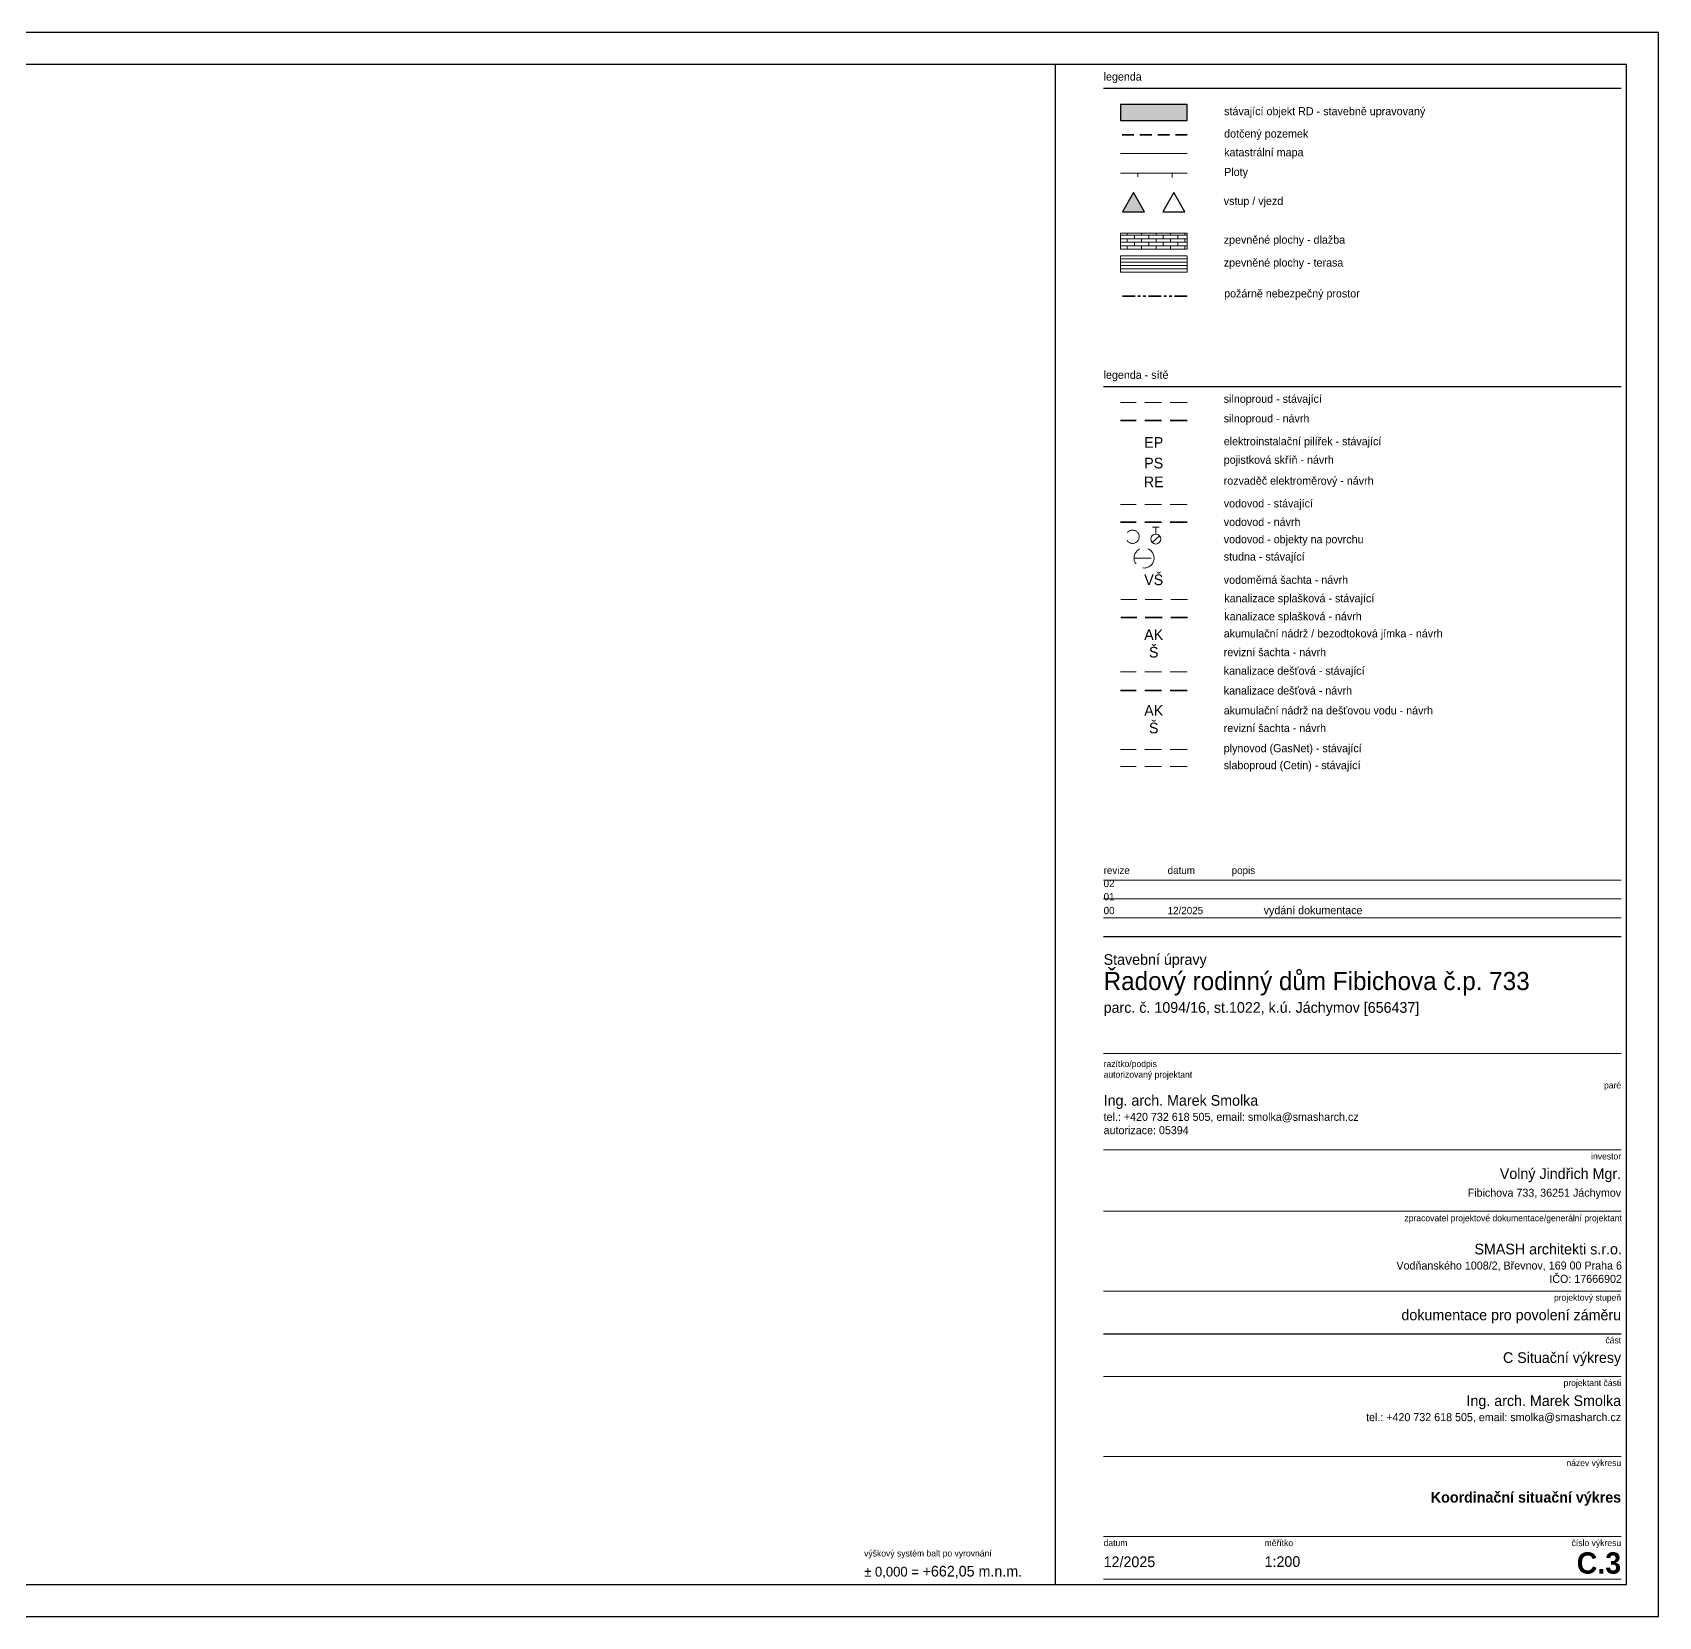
# Model space of a CAD drawing. Extents: x -847523 to -842720, y -997842 to -995984.
# Drawn here: x -842825.5 to -842764.5, y -997818.3 to -997758.9 of the extents above; entities that cross this region are included whole.
import ezdxf

# ---------------------------------------------------------------- set-up
doc = ezdxf.new("R2010")
doc.units = 0
doc.header["$MEASUREMENT"] = 0
doc.linetypes.add('DASHED', pattern=[19.05, 12.7, -6.35])
doc.linetypes.add('PHANTOM2', pattern=[31.75, 15.875, -3.175, 3.175, -3.175, 3.175, -3.175])
for name, color, linetype, lineweight, true_color in [('_ značky hranice', 1, 'DASHED', 35, 0xf60000), ('km_požárně nebezpečný prostor', 15, 'PHANTOM2', 35, 0x944c49), ('Obrysy situace další', 1, 'DASHED', 9, 0xff1413), ('SM _ výrazná červená', 12, 'Continuous', 30, 0xda0c01), ('SM_sit srafa', 254, 'Continuous', 5, 0xffd5d5), ('sítě_CETIN_stávající_podzemní', 212, 'DASHED', 15, 0xd12dd7), ('sítě_ELE_návrh', 12, 'DASHED', 35, 0xc20000), ('sítě_ELE_stávající_NN_podzemní', 12, 'DASHED', 9, 0xc20000), ('sítě_KANALIZACE_dešťová_návrh', 96, 'DASHED', 35, 0x006b00), ('sítě_KANALIZACE_dešťová_stav', 96, 'DASHED', 9, 0x006b00), ('sítě_KANALIZACE_splašková_návrh', 34, 'DASHED', 35, 0xad5700), ('sítě_KANALIZACE_splašková_stav', 34, 'DASHED', 9, 0xad5700), ('sítě_PLYN_stávající', 40, 'DASHED', 15, 0xf9c61f), ('sítě_VODA_návrh', 161, 'DASHED', 35, 0x5c9aff), ('sítě_VODA_stávající', 161, 'DASHED', 15, 0x5c9aff), ('Z _ mapa-KN', 142, 'Continuous', 15, 0x0088b5)]:
    doc.layers.add(name, color=color, linetype=linetype, lineweight=lineweight, true_color=true_color)
doc.layers.add('km__netisk', color=251, linetype='Continuous', plot=False)
for name, color, linetype, lineweight in [('km_kóty', 4, 'Continuous', 0), ('km_rozpiska', 7, 'Continuous', 0), ('Z _ MERENI', 7, 'Continuous', 9)]:
    doc.layers.add(name, color=color, linetype=linetype, lineweight=lineweight)
doc.styles.add('km_style', font='GOTHIC.TTF')

# ---------------------------------------------------------------- blocks, each defined once
blk = doc.blocks.new('vstup')
at = {"lineweight": 30}
blk.add_lwpolyline([(0, 0), (-0.416, -0.72), (0.416, -0.72)], close=True, dxfattribs=at)
blk = doc.blocks.new('hlavní vstup')
h = blk.add_hatch(color=256)
h.dxf.hatch_style = 1
h.paths.add_polyline_path([(0, 0), (-0.416, -0.72), (0.416, -0.72)])
at = {"lineweight": 30}
blk.add_lwpolyline([(0, 0), (-0.416, -0.72), (0.416, -0.72)], close=True, dxfattribs=at)
blk = doc.blocks.new('projektant')
at = {"layer": 'km_rozpiska', "ltscale": 0.5, "width": 10000, "rotation": 0, "style": 'km_style'}
for s, insert, char_height, attachment_point in [('projektant části', (0, -60), 120, 3), ('Ing. arch. Marek Smolka\\P\\H0.75x;tel.: +420 732 618 505, email: smolka@smasharch.cz', (0, -611), 200, 6)]:
    blk.add_mtext(s, dxfattribs=dict(at, insert=insert, char_height=char_height, attachment_point=attachment_point))
blk = doc.blocks.new('datum')
at = {"layer": 'km_rozpiska', "ltscale": 0.5, "rotation": 0, "style": 'km_style'}
for s, insert, char_height, width, attachment_point in [('datum', (0, -60), 120, 8910, 1), ('12/2025', (0, -476), 200, 2272.24, 4)]:
    blk.add_mtext(s, dxfattribs=dict(at, insert=insert, char_height=char_height, width=width, attachment_point=attachment_point))
blk = doc.blocks.new('část')
at = {"layer": 'km_rozpiska', "ltscale": 0.5, "rotation": 0, "style": 'km_style'}
for s, insert, char_height, width, attachment_point in [('část', (0, -60), 120, 8910, 3), ('C Situační výkresy', (0, -476), 200, 10000, 6)]:
    blk.add_mtext(s, dxfattribs=dict(at, insert=insert, char_height=char_height, width=width, attachment_point=attachment_point))
blk = doc.blocks.new('investor')
at = {"layer": 'km_rozpiska', "ltscale": 0.5, "rotation": 0, "style": 'km_style'}
for s, insert, char_height, width, attachment_point in [('investor', (0, -60), 120, 8910, 3), ('\\fCentury Gothic|b0|i0|c238;Volný Jindřich Mgr.', (0, -476), 200, 10000, 6), ('\\fCentury Gothic|b0|i0|c238;Fibichova 733, 36251 Jáchymov', (0, -826), 150, 10000, 6)]:
    blk.add_mtext(s, dxfattribs=dict(at, insert=insert, char_height=char_height, width=width, attachment_point=attachment_point))
blk = doc.blocks.new('projektový stupeň')
at = {"layer": 'km_rozpiska', "ltscale": 0.5, "rotation": 0, "style": 'km_style'}
for s, insert, char_height, width, attachment_point in [('projektový stupeň', (0, -60), 120, 8910, 3), (' dokumentace pro povolení záměru', (0, -476), 200, 10000, 6)]:
    blk.add_mtext(s, dxfattribs=dict(at, insert=insert, char_height=char_height, width=width, attachment_point=attachment_point))
blk = doc.blocks.new('razítko a podpis')
at = {"layer": 'km_rozpiska', "ltscale": 0.5, "style": 'km_style'}
for s, insert, char_height, width, attachment_point, rotation in [('\\fCentury Gothic|b0|i0;razítko/podpis\\Pautorizovaný projektant', (0, -2741), 180, 13365, 1, 0), ('\\fCentury Gothic|b0|i0|c238;Ing. arch. Marek Smolka\\H0.75x;\\Ptel.: +420 732 618 505, email: smolka@smasharch.cz\\Pautorizace: 05394', (0, -4260), 300, 15000, 4, 360)]:
    blk.add_mtext(s, dxfattribs=dict(at, insert=insert, char_height=char_height, width=width, attachment_point=attachment_point, rotation=rotation))
blk = doc.blocks.new('hlavní projektant')
at = {"layer": 'km_rozpiska', "ltscale": 0.5, "width": 10000, "rotation": 0, "style": 'km_style'}
for s, insert, char_height, attachment_point in [('zpracovatel projektové dokumentace/generální projektant', (15, -70), 120, 3), ('SMASH architekti s.r.o.\\H0.75x;\\P\\H1x;Vodňanského 1008/2, Břevnov, 169 00 Praha 6\\H1x;\\P\\H1x;IČO: 17666902', (15, -979), 200, 6)]:
    blk.add_mtext(s, dxfattribs=dict(at, insert=insert, char_height=char_height, attachment_point=attachment_point))
blk = doc.blocks.new('výškový systém')
at = {"layer": 'km_rozpiska', "ltscale": 0.5, "rotation": 0, "style": 'km_style'}
for s, insert, char_height, width, attachment_point in [('výškový systém balt po vyrovnání', (0, -21), 120, 8910, 1), ('\\pxa0.66667,sm1.07917;{\\H0.91667x;± 0,000 = }+662,05 m.n.m.', (0, -436), 200, 3814.67, 4)]:
    blk.add_mtext(s, dxfattribs=dict(at, insert=insert, char_height=char_height, width=width, attachment_point=attachment_point))
blk = doc.blocks.new('název')
at = {"layer": 'km_rozpiska', "ltscale": 0.5, "insert": (0, 146), "char_height": 250, "width": 5000, "attachment_point": 1, "rotation": 0, "style": 'km_style'}
blk.add_mtext('{\\H0.4x;Stavební úpravy}\\P{\\H0.68x;Řadový rodinný dům Fibichova č.p. 733} \\P\\H0.4x;parc. č. 1094/16, st.1022, k.ú. Jáchymov [656437]', dxfattribs=at)
blk = doc.blocks.new('vo_soupe')
at = {"ltscale": 0.1}
blk.add_circle((0, 0), 0.5, dxfattribs=at)
blk = doc.blocks.new('po_hydpo')
at = {"linetype": 'Continuous'}
for p, q in [((-0.56, -0.5), (0.56, 0.5)), ((-0.5, 1.76), (0.5, 1.76)), ((0, 0.75), (0, 1.76))]:
    blk.add_line(p, q, dxfattribs=at)
blk.add_circle((0, 0), 0.75, dxfattribs=at)
blk = doc.blocks.new('vo_studn')
at = {"ltscale": 0.1}
blk.add_line((-0.75, 0), (0.75, 0), dxfattribs=at)
blk.add_circle((0, 0), 0.75, dxfattribs=at)

msp = doc.modelspace()

# ---------------------------------------------------------------- hatches: boundary and pattern name
at = {"layer": 'SM_sit srafa', "ltscale": 100, "true_color": 0xfd8882}
msp.add_hatch(color=11, dxfattribs=at).paths.add_polyline_path([(-842782.187, -997761.57), (-842784.696, -997761.57), (-842784.696, -997762.172), (-842782.187, -997762.172)])
at = {"layer": 'SM_sit srafa', "ltscale": 100}
h = msp.add_hatch(dxfattribs=at)
h.set_pattern_fill('BRICK_STRBOND', color=256, scale=0.002667, style=0)
h.set_pattern_definition([(0, (186190.28315, 404063.59166), (0, 0.135466666667), []), (90, (186190.28315, 404063.59166), (-0.270933333333, 0.135466666667), [0.135466666667, -0.135466666667])])
h.paths.add_polyline_path([(-842782.187, -997766.396), (-842784.696, -997766.396), (-842784.696, -997766.998), (-842782.187, -997766.998)])
at = {"layer": 'SM_sit srafa'}
h = msp.add_hatch(dxfattribs=at)
h.set_pattern_fill('ANSI31', color=256, angle=135, style=0)
h.set_pattern_definition([(180, (0, 0.63827), (0, -0.125), [])])
h.paths.add_polyline_path([(-842782.187, -997767.254), (-842784.696, -997767.254), (-842784.696, -997767.857), (-842782.187, -997767.857)])

# ---------------------------------------------------------------- linework, layer by layer
at = {"layer": '_ značky hranice', "color": 194, "ltscale": 0.035, "true_color": 0x4902a4}
msp.add_lwpolyline([(-842782.187, -997762.712), (-842784.696, -997762.712)], dxfattribs=at)
at = {"layer": 'km__netisk'}
for points in [[(-842848.524, -997818.275), (-842764.524, -997818.275), (-842764.524, -997758.875), (-842848.524, -997758.875)], [(-842848.524, -997818.275), (-842764.524, -997818.275), (-842764.524, -997758.875), (-842848.524, -997758.875)], [(-842787.124, -997817.075), (-842787.124, -997760.075), (-842847.324, -997760.075), (-842847.324, -997817.075)], [(-842847.324, -997817.075), (-842765.724, -997817.075), (-842765.724, -997760.075), (-842847.324, -997760.075)], [(-842787.124, -997817.075), (-842787.124, -997760.075), (-842847.324, -997760.075), (-842847.324, -997817.075)]]:
    msp.add_lwpolyline(points, close=True, dxfattribs=at)
at = {"layer": 'km_požárně nebezpečný prostor', "ltscale": 0.03}
msp.add_lwpolyline([(-842782.193, -997768.765), (-842784.696, -997768.765)], dxfattribs=at)
at = {"layer": 'km_rozpiska', "lineweight": 30}
for points in [[(-842785.324, -997760.967), (-842765.924, -997760.967)], [(-842785.324, -997772.152), (-842765.924, -997772.152)], [(-842785.324, -997792.777), (-842765.924, -997792.777)], [(-842785.324, -997807.675), (-842765.924, -997807.675)]]:
    msp.add_lwpolyline(points, dxfattribs=at)
at = {"layer": 'km_rozpiska'}
for points in [[(-842785.324, -997790.665), (-842765.924, -997790.665)], [(-842785.324, -997791.369), (-842765.924, -997791.369)], [(-842785.324, -997792.073), (-842765.924, -997792.073)], [(-842785.324, -997797.16), (-842765.924, -997797.16)], [(-842785.324, -997800.777), (-842765.924, -997800.777)], [(-842785.324, -997803.075), (-842765.924, -997803.075)], [(-842785.324, -997806.075), (-842765.924, -997806.075)], [(-842785.324, -997809.275), (-842765.924, -997809.275)], [(-842785.324, -997812.275), (-842765.924, -997812.275)], [(-842785.324, -997815.275), (-842765.924, -997815.275)], [(-842785.324, -997816.875), (-842765.924, -997816.875)]]:
    msp.add_lwpolyline(points, dxfattribs=at)
at = {"layer": 'Obrysy situace další', "linetype": 'Continuous', "lineweight": 9, "ltscale": 100}
for points in [[(-842784.696, -997766.396), (-842784.696, -997766.998), (-842782.187, -997766.998), (-842782.187, -997766.396)], [(-842784.696, -997767.254), (-842784.696, -997767.857), (-842782.187, -997767.857), (-842782.187, -997767.254)]]:
    msp.add_lwpolyline(points, close=True, dxfattribs=at)
at = {"layer": 'SM _ výrazná červená', "linetype": 'Continuous', "ltscale": 0.01}
msp.add_lwpolyline([(-842784.696, -997761.57), (-842784.696, -997762.172), (-842782.187, -997762.172), (-842782.187, -997761.57)], close=True, dxfattribs=at)
at = {"layer": 'sítě_CETIN_stávající_podzemní', "ltscale": 0.05, "flags": 128}
msp.add_lwpolyline([(-842782.196, -997786.397), (-842784.696, -997786.397)], dxfattribs=at)
at = {"layer": 'sítě_ELE_návrh', "ltscale": 0.05}
msp.add_lwpolyline([(-842782.196, -997773.424), (-842784.696, -997773.424)], dxfattribs=at)
at = {"layer": 'sítě_ELE_stávající_NN_podzemní', "ltscale": 0.05}
msp.add_lwpolyline([(-842782.196, -997772.754), (-842784.696, -997772.754)], dxfattribs=at)
at = {"layer": 'sítě_KANALIZACE_dešťová_návrh', "ltscale": 0.05}
msp.add_lwpolyline([(-842782.196, -997783.554), (-842784.696, -997783.554)], dxfattribs=at)
at = {"layer": 'sítě_KANALIZACE_dešťová_stav', "ltscale": 0.05}
msp.add_lwpolyline([(-842782.196, -997782.854), (-842784.696, -997782.854)], dxfattribs=at)
at = {"layer": 'sítě_KANALIZACE_splašková_návrh', "ltscale": 0.05}
msp.add_lwpolyline([(-842782.174, -997780.814), (-842784.674, -997780.814)], dxfattribs=at)
at = {"layer": 'sítě_KANALIZACE_splašková_stav', "ltscale": 0.05}
msp.add_lwpolyline([(-842782.174, -997780.136), (-842784.674, -997780.136)], dxfattribs=at)
at = {"layer": 'sítě_PLYN_stávající', "ltscale": 0.05}
msp.add_lwpolyline([(-842782.196, -997785.76), (-842784.696, -997785.76)], dxfattribs=at)
at = {"layer": 'sítě_VODA_návrh', "ltscale": 0.05}
msp.add_lwpolyline([(-842782.196, -997777.232), (-842784.696, -997777.232)], dxfattribs=at)
at = {"layer": 'sítě_VODA_stávající', "ltscale": 0.05}
msp.add_lwpolyline([(-842782.196, -997776.58), (-842784.696, -997776.58)], dxfattribs=at)
at = {"layer": 'Z _ mapa-KN'}
msp.add_lwpolyline([(-842782.187, -997763.412), (-842784.696, -997763.412)], dxfattribs=at)
at = {"layer": 'Z _ MERENI'}
for points in [[(-842782.187, -997764.15), (-842784.696, -997764.15)], [(-842784.04, -997764.15), (-842784.04, -997764.29)], [(-842782.76, -997764.15), (-842782.76, -997764.31)]]:
    msp.add_lwpolyline(points, dxfattribs=at)

# ---------------------------------------------------------------- block references
at = {"layer": 'km_kóty'}
for name, p in [('hlavní vstup', (-842784.202, -997764.878)), ('vstup', (-842782.691, -997764.878))]:
    msp.add_blockref(name, p, dxfattribs=at)
at = {"layer": 'km_rozpiska'}
for name, p, xscale, yscale, zscale in [('název', (-842785.324, -997794.021), 0.00399999999998, 0.00399999999998, 0.00399999999998), ('razítko a podpis', (-842785.324, -997793.777), 0.00133333333333, 0.00133333333333, 0.00133333333333), ('investor', (-842765.924, -997800.777), 0.002, 0.002, 0.002), ('hlavní projektant', (-842765.924, -997803.075), 0.002, 0.002, 0.002), ('projektový stupeň', (-842765.924, -997806.075), 0.002, 0.002, 0.002), ('část', (-842765.924, -997807.675), 0.002, 0.002, 0.002), ('projektant', (-842765.924, -997809.275), 0.002, 0.002, 0.002), ('datum', (-842785.324, -997815.275), 0.002, 0.002, 0.002), ('výškový systém', (-842794.302, -997815.743, -904.368), 0.002, 0.002, 0.002)]:
    msp.add_blockref(name, p, dxfattribs=dict(at, xscale=xscale, yscale=yscale, zscale=zscale))
at = {"layer": 'sítě_VODA_stávající', "linetype": 'Continuous', "ltscale": 0.1, "xscale": 0.5, "yscale": 0.5, "zscale": 0.5}
for name, p in [('vo_soupe', (-842784.239, -997777.784)), ('vo_studn', (-842783.808, -997778.583, -904.368))]:
    msp.add_blockref(name, p, dxfattribs=at)
at = {"layer": 'sítě_VODA_stávající', "linetype": 'Continuous', "xscale": 0.25, "yscale": 0.25, "zscale": 0.25}
msp.add_blockref('po_hydpo', (-842783.37, -997777.87, -904.368), dxfattribs=at)

# ---------------------------------------------------------------- texts
at = {"layer": 'km_rozpiska', "line_spacing_factor": 1.2, "style": 'km_style'}
for s, width, insert, char_height, attachment_point in [('\\pxa0.25;legenda', 4000, (-842785.324, -997760.378), 0.3, 1), ('stávající objekt RD - stavebně upravovaný', 31.11615, (-842780.807, -997761.871), 0.30112, 4), ('dotčený pozemek', 31.11615, (-842780.807, -997762.712), 0.30112, 4), ('katastrální mapa', 31.11615, (-842780.807, -997763.412), 0.30112, 4), ('Ploty', 31.11615, (-842780.807, -997764.15), 0.3011, 4), ('vstup / vjezd', 14.9, (-842780.821, -997765.238), 0.3, 4), ('zpevněné plochy - dlažba', 14.9, (-842780.821, -997766.69), 0.3, 4), ('zpevněné plochy - terasa', 14.9, (-842780.821, -997767.549), 0.3, 4), ('požárně nebezpečný prostor', 11.175, (-842780.806, -997768.706), 0.3, 4), ('\\pxa0.25;legenda - sítě', 4000, (-842785.324, -997771.562), 0.3, 1), ('silnoproud - stávající', 14.9, (-842780.821, -997772.657), 0.3, 4), ('silnoproud - návrh', 14.9, (-842780.821, -997773.393), 0.3, 4), ('elektroinstalační pilířek - stávající', 14.9, (-842780.821, -997774.248), 0.3, 4), ('pojistková skříň - návrh', 14.9, (-842780.821, -997774.944), 0.3, 4), ('rozvaděč elektroměrový - návrh', 14.9, (-842780.821, -997775.727), 0.3, 4), ('vodovod - stávající', 14.9, (-842780.821, -997776.58), 0.3, 4), ('vodovod - návrh', 14.9, (-842780.821, -997777.232), 0.3, 4), ('vodovod - objekty na povrchu', 14.9, (-842780.821, -997777.925), 0.3, 4), ('studna - stávající', 14.9, (-842780.821, -997778.574), 0.3, 4), ('vodoměrná šachta - návrh', 14.9, (-842780.821, -997779.402), 0.3, 4), ('kanalizace splašková - stávající', 14.9, (-842780.799, -997780.136), 0.3, 4), ('kanalizace splašková - návrh', 14.9, (-842780.799, -997780.814), 0.3, 4), ('akumulační nádrž / bezodtoková jímka - návrh', 14.9, (-842780.821, -997781.456), 0.3, 4), ('revizní šachta - návrh', 14.9, (-842780.821, -997782.116), 0.3, 4), ('kanalizace dešťová - stávající', 14.9, (-842780.821, -997782.854), 0.3, 4), ('kanalizace dešťová - návrh', 14.9, (-842780.821, -997783.554), 0.3, 4), ('akumulační nádrž na dešťovou vodu - návrh', 14.9, (-842780.821, -997784.3), 0.3, 4), ('revizní šachta - návrh', 14.9, (-842780.821, -997784.96), 0.3, 4), ('plynovod (GasNet) - stávající', 14.9, (-842780.821, -997785.76), 0.3, 4), ('slaboproud (Cetin) - stávající', 14.9, (-842780.821, -997786.397), 0.3, 4)]:
    msp.add_mtext_dynamic_manual_height_columns(s, width=width, gutter_width=12.5, heights=[0], dxfattribs=dict(at, insert=insert, char_height=char_height, attachment_point=attachment_point))
at = {"layer": 'km_rozpiska', "insert": (-842785.324, -997790.155), "char_height": 0.3, "width": 19.4, "attachment_point": 1, "line_spacing_factor": 1.2, "style": 'km_style'}
msp.add_mtext('\\pxa0.66667,sm1.07917;{\\H0.91667x;revize^I^Idatum^I^Ipopis\\P02^I^I\\P01^I^I^I\\P00^I^I12/2025^I^I}vydání dokumentace ', dxfattribs=at)
at = {"layer": 'km_rozpiska', "ltscale": 0.5, "rotation": 0, "style": 'km_style'}
for s, insert, char_height, width, attachment_point in [('paré', (-842765.924, -997798.233), 0.24, 17.82, 3), ('název výkresu', (-842765.924, -997812.396), 0.24, 17.82, 3), ('\\fCentury Gothic|b1|i0|c238|p34;Koordinační situační výkres', (-842765.924, -997813.864), 0.4, 19.4, 6), ('měřítko', (-842779.29, -997815.396), 0.24, 2.20928, 1), ('číslo výkresu', (-842765.924, -997815.396), 0.24, 6.81072, 3), ('1:200', (-842779.29, -997816.219), 0.4, 2.83513, 4), ('\\fCentury Gothic|b1|i0|c238|p34;C.3', (-842765.924, -997816.275), 0.8, 12.60785, 6)]:
    msp.add_mtext(s, dxfattribs=dict(at, insert=insert, char_height=char_height, width=width, attachment_point=attachment_point))

# ---------------------------------------------------------------- next in the draw order: texts
at = {"layer": 'sítě_ELE_návrh', "ltscale": 0.3, "char_height": 0.4, "attachment_point": 5, "style": 'km_style', "bg_fill": 2}
for s, insert in [('EP', (-842783.446, -997774.248)), ('RE', (-842783.446, -997775.727))]:
    msp.add_mtext_dynamic_manual_height_columns(s, width=1.36168, gutter_width=12.5, heights=[0.667], dxfattribs=dict(at, insert=insert))
at = {"layer": 'sítě_KANALIZACE_dešťová_návrh', "ltscale": 3, "insert": (-842783.446, -997784.3), "char_height": 0.4, "attachment_point": 5, "style": 'km_style', "bg_fill": 2}
msp.add_mtext_dynamic_manual_height_columns('AK', width=1.36168, gutter_width=12.5, heights=[0.667], dxfattribs=at)
at = {"layer": 'sítě_KANALIZACE_splašková_návrh', "ltscale": 3, "insert": (-842783.446, -997781.456), "char_height": 0.4, "attachment_point": 5, "style": 'km_style', "bg_fill": 2}
msp.add_mtext_dynamic_manual_height_columns('AK', width=1.36168, gutter_width=12.5, heights=[0.667], dxfattribs=at)
at = {"layer": 'sítě_VODA_návrh', "ltscale": 3, "insert": (-842783.446, -997779.402), "char_height": 0.4, "attachment_point": 5, "style": 'km_style', "bg_fill": 2}
msp.add_mtext_dynamic_manual_height_columns('VŠ', width=1.36168, gutter_width=12.5, heights=[0.667], dxfattribs=at)

# ---------------------------------------------------------------- next in the draw order: texts
at = {"layer": 'sítě_ELE_návrh', "ltscale": 0.3, "insert": (-842783.446, -997775.025), "char_height": 0.4, "attachment_point": 5, "style": 'km_style', "bg_fill": 2}
msp.add_mtext_dynamic_manual_height_columns('PS', width=1.36168, gutter_width=12.5, heights=[0.667], dxfattribs=at)
at = {"layer": 'sítě_KANALIZACE_dešťová_návrh', "ltscale": 3, "insert": (-842783.446, -997784.96), "char_height": 0.4, "attachment_point": 5, "style": 'km_style', "bg_fill": 2}
msp.add_mtext_dynamic_manual_height_columns('Š', width=1.36168, gutter_width=12.5, heights=[0.667], dxfattribs=at)
at = {"layer": 'sítě_KANALIZACE_splašková_návrh', "ltscale": 3, "insert": (-842783.446, -997782.116), "char_height": 0.4, "attachment_point": 5, "style": 'km_style', "bg_fill": 2}
msp.add_mtext_dynamic_manual_height_columns('Š', width=1.36168, gutter_width=12.5, heights=[0.667], dxfattribs=at)

doc.saveas('drawing.dxf')
